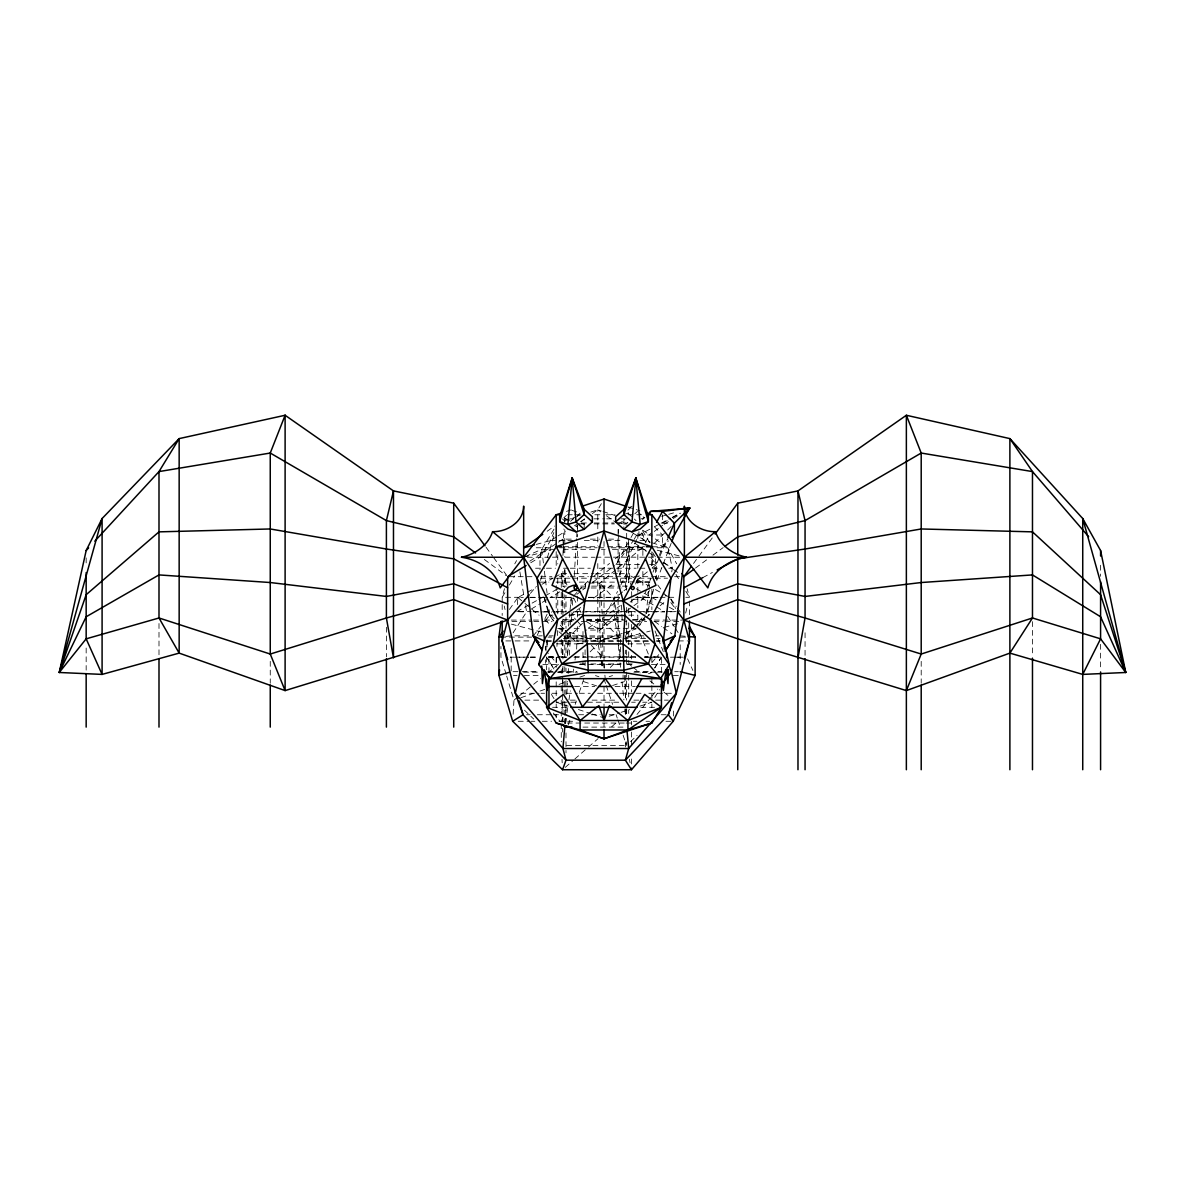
<?xml version="1.0" encoding="UTF-8"?>
<svg xmlns="http://www.w3.org/2000/svg" width="1185" height="1185" viewBox="0 0 1185 1185"><rect width="100%" height="100%" fill="white"/><g stroke="black" fill="none" stroke-linecap="round" stroke-linejoin="round"><path stroke-width="0.75" stroke-dasharray="5 3.75" d="M547.07 646.892L547.07 640.27M673.376 716.007L673.584 708.956M545.47 663.319L545.604 659.778M545.944 650.95L546.27 642.107M556.432 657.245L556.195 662.667L547.011 651.972M556.935 646.403L557.098 642.788M557.424 635.56L557.765 628.331L565.038 628.331M513.12 714.244L513.979 700.142L506.676 676.087M565.023 723.428L566.178 704.957M566.86 693.862L567.556 682.782M568.133 673.554L568.474 667.999M569.289 655.083L570.785 631.057M571.363 621.829L571.94 612.586M572.399 605.194L572.873 597.818M574.251 575.643L576.562 538.701M576.68 536.849L577.376 525.77M628.702 539.131L625.369 587.982L621.769 587.982M517.371 604.587L517.904 597.536L525.933 593.107M561.868 657.082L567.393 657.082L569.57 632.183M570.192 625.073L571.111 614.408L584.575 604.661M562.934 555.498L563.853 528.984M564.475 522.215L564.786 518.837L573.895 518.837M567.911 633.383L567.393 657.082M568.578 626.095L569.941 611.504M570.103 609.683L571.111 598.751L574.71 598.751M648.728 591.389L645.84 615.163L639.589 625.369L644.062 618.096M648.95 589.552L650.284 578.576M651.839 565.778L653.172 554.802M565.334 723.487L566.726 714.422M566.993 712.6L567.822 707.164M568.933 699.905L570.311 690.84M573.066 672.695L573.614 669.066M575.006 660.001L575.554 656.371M576.651 649.113L577.48 624.362M671.732 571.866L672.369 568.222L667.762 547.766L651.617 536.39M553.987 529.177L541.738 549.322L539.975 557.187L539.975 569.659M685.671 613.06L687.344 606.053M504.454 588.708L502.188 597.299L502.188 602.75M653.69 589.182L647.499 612.067L648.862 615.504M646.343 613.43L653.542 589.093M540.508 580.398L542.597 573.436M547.307 557.779L554.091 535.161M568.222 724.939L570.548 718.095M575.199 704.394L576.354 700.972M579.258 692.41L583.909 678.724M633.96 605.639L642.862 599.269L646.669 589.108M647.306 587.419L650.491 578.961M653.024 572.192L656.846 562.031M659.393 555.261L662.563 546.803L667.792 539.353M656.949 580.235L671.154 543.367M635.619 584.042L639.056 575.569M530.732 562.756L539.975 557.187L550.521 540.553L553.81 532.569M656.297 580.176L656.297 564.564L659.186 557.942M659.912 556.283L667.14 539.738M537.16 635.441L540.286 628.761M544.967 618.748L548.092 612.067L544.27 597.981M619.148 575.436L638.937 534.998L638.937 531.621M597.699 644.062L602.75 638.863L602.75 620.644L604.394 617.4M605.209 615.785L611.786 602.824M612.601 601.21L617.533 591.493M620.822 585.005L626.569 573.673L649.054 586.042M645.425 542.537L650.565 533.176M514.779 563.838L516.556 560.624M639.5 564.564L615.978 564.564L630.109 539.101M630.998 537.501L633.649 532.732M601.358 503.655L597.788 509.802L591.996 513.846M504.884 592.707L502.188 597.299L522.437 597.299M509.372 585.049L514.764 575.866M615.978 564.564L633.131 540.967M634.064 539.412L637.767 533.176M654.727 667.881L660.46 658.43M654.727 697.491L659.512 689.626M654.727 668.014L661.423 657.319M513.12 632.834L526.599 611.904L524.466 599.166M509.417 609.46L517.904 597.536L523.296 597.536M693.536 563.453L697.846 557.572M698.928 556.106L714.022 535.516M632.775 599.269L642.862 599.269L649.573 590.589M533.235 635.915L540.938 626.228M545.352 620.703L549.751 615.163L549.085 609.668M637.012 714.437L650.802 697.521M651.957 696.113L657.69 689.063M530.391 593.374L536.39 586.353M651.854 662.667L658.741 654.638M573.51 596.129L577.095 592.219M578.295 590.915L588.308 580.768M612.971 615.711L599.817 630.064L600.528 640.922M626.672 634.449L645.04 614.704M582.546 623.236L567.393 638.863L563.897 637.945M590.13 651.868L596.44 645.366M610.319 667.496L616.63 660.978M617.903 659.689L620.422 657.082L620.422 646.151M642.492 519.637L644.847 517.282M654.298 531.443L662.682 525.251M652.446 546.803L662.563 546.803L668.473 540.893M654.653 542.923L666.355 531.295M667.659 530.006L671.554 526.125M605.417 611.904L614.541 602.884M615.844 601.595L619.755 597.729M630.509 741.692L637.071 735.396M566.46 515.327L563.764 517.83L568.711 519.504M570.563 521.326L573.259 518.823M577.406 515.623L580.117 513.12M579.08 523.829L576.014 526.658L575.999 521.489M581.124 521.933L584.19 519.104L584.19 529.354M627.932 510.128L630.657 507.669M634.79 513.846L637.515 511.387M565.289 767.347L573.496 760.178M574.858 758.978L587.138 748.224M588.501 747.024L598.069 738.655M611.727 726.701L615.815 723.117M589.063 583.079L599.817 583.079L642.862 547.203L646.225 551.543M626.08 634.138L634.567 627.058M635.975 625.873L644.462 618.792M645.884 617.607L650.121 614.067M660.015 605.802L665.674 601.076M593.981 576.147L609.579 563.408M615.237 558.772L629.428 547.203L642.862 547.203L642.862 557.617M620.422 644.329L620.422 638.863L614.171 598.751L622.599 591.908M624.006 590.767L626.806 588.486M636.641 580.517L650.683 569.111M652.091 567.971L656.297 564.564L650.698 557.335M518.2 696.736L513.979 700.142L519.178 698.32M519.608 695.61L532.258 685.404M533.665 684.278L540.686 678.605M547.722 672.947L558.965 663.881M615.622 613.282L621.429 608.809M630.153 602.084L637.411 596.485M576.902 594.337L581.242 591.034M582.694 589.923L585.583 587.716M592.826 582.205L614.541 565.66M695.491 568.074L707.149 559.453M712.97 555.143L723.176 547.603M593.552 598.158L614.482 582.99M617.637 617.326L599.817 630.064L585.464 630.064M626.539 610.956L632.464 606.705M547.189 531.236L554.521 526.066M588.501 627.946L603.654 617.326M609.712 613.075L620.333 605.639M584.738 518.882L574.488 525.77M529.799 561.201L556.906 543.145M558.416 542.152L562.934 539.131L573.895 539.131M664.178 524.303L671.702 519.519M673.198 518.556L679.227 514.734M536.227 544.404L550.521 540.553L556.52 536.864M558.017 535.931L565.497 531.31M531.324 609.031L540.79 603.298M542.36 602.335L548.67 598.514M559.705 591.819L550.24 597.551L572.236 597.536M618.096 523.918L625.25 519.682M662.563 514.749L662.563 523.178L670.562 518.719M672.162 517.83L680.16 513.386M516.823 611.638L537.323 600.202M538.908 599.329L543.634 596.692M545.218 595.803L556.254 589.656M527.532 592.233L535.561 587.804M541.989 584.279L553.232 578.087M554.832 577.199L561.26 573.673L566.697 573.673M702.853 577.584L712.378 572.474M646.032 542.078L638.937 534.998L653.231 527.414M654.816 526.57L659.586 524.037M661.171 523.192L670.695 518.141M672.28 517.297L680.22 513.09M525.31 556.535L541.738 549.322L554.195 549.322M628.746 507.61L632.02 506.439M520.911 697.713L533.057 693.477M539.99 691.048L545.189 689.24M559.068 684.382L567.733 681.36M579.88 677.124L585.079 675.302M623.858 514.512L631.235 511.994M623.843 524.274L627.932 522.881L623.843 519.104L623.843 529.354M640.981 518.941L644.27 517.83L638.878 512.824M566.445 511.402L573.273 509.15M564.727 520.689L578.65 516.112M590.826 512.098L597.788 509.802L601.269 510.957M585.612 637.486L597.788 641.5L622.155 633.486M623.902 632.908L636.093 628.909M609.149 676.724L612.556 675.598M612.556 685.523L624.525 681.582M648.432 673.717L651.854 672.591L642.655 672.591M609.149 716.258L619.399 712.896M621.103 712.333L629.65 709.519M639.9 706.142L651.854 702.216L642.655 702.216M577.613 515.816L580.902 514.823M661.719 516.393L666.977 514.823M668.725 514.305L673.984 512.735M627.413 637.026L639.663 633.797M646.654 631.96L650.15 631.042M664.148 627.369L679.879 623.236M523.666 557.246L550.803 550.195M505.936 636.389L511.179 635.827M565.23 630.509L577.48 643.677L584.249 642.951M670.103 611.786L675.435 611.667M528.629 657.142L510.172 657.171L517.386 657.186M530.48 657.142L537.857 657.127M548.936 657.112L560.016 657.097M567.23 514.764L572.74 514.764M574.592 514.764L580.102 514.764M594.826 514.764L602.187 514.764M605.861 514.764L615.059 514.764M627.932 514.764L644.492 514.764M593.907 518.837L604.839 518.837M606.661 518.837L613.934 518.837M621.221 518.837L626.672 518.837M581.42 522.97L586.871 522.97M594.159 522.97L614.171 522.97M621.444 522.97L626.909 522.97M662.563 523.178L671.006 523.178M579.332 523.918L586.708 523.918M594.1 523.918L614.408 523.918M638.937 534.998L662.563 534.998L662.563 546.803M590.337 539.131L599.477 539.131M608.601 539.131L617.74 539.131M550.521 540.553L557.394 540.553M559.113 540.553L572.859 540.553M584.309 540.553L599.817 540.553M606.157 540.553L622.717 540.553M639.9 540.553L645.055 540.553L650.298 542.212M563.542 546.729L600.336 546.729M607.698 546.729L644.492 546.729M536.242 547.766L552.373 547.766M559.513 547.766L597.181 547.766M598.825 547.766L605.861 547.766M611.075 547.766L644.462 547.766M657.008 547.766L667.762 547.766L676.694 563.838M563.216 549.322L597.788 549.322M601.432 549.322L605.076 549.322M612.349 549.322L644.951 549.322M527.281 557.246L550.773 557.246M552.477 557.187L557.839 557.187M564.978 557.187L594.826 557.246M595.951 557.187L655.601 557.187L655.601 578.576M657.275 557.246L680.768 557.246M649.573 564.564L656.297 564.564M535.546 568.222L544.596 568.222M546.404 568.222L555.439 568.222M568.459 568.222L562.934 568.222L562.934 591.848M570.296 568.222L590.323 568.222M599.106 568.222L636.197 568.222M639.811 568.222L645.232 568.222M652.476 568.222L661.511 568.222M668.755 568.222L672.369 568.222L663.333 562.208M573.955 573.673L593.907 573.673M595.729 573.673L617.504 573.673M619.311 573.673L626.569 573.673L630.864 584.575M509.476 576.695L533.443 576.695M540.819 576.695L551.884 576.695M559.261 576.695L568.43 576.695M570.252 576.695L588.456 576.695M590.278 576.695L613.934 576.695M615.756 576.695L632.212 576.695M634.049 576.695L667.244 576.695M674.62 576.695L680.146 576.695M540.538 578.191L552.714 578.191M556.195 578.191L570.903 578.191M572.74 578.191L587.464 578.191M594.826 578.191L631.62 578.191M638.967 578.191L651.854 578.191M655.335 578.191L667.51 578.191M621.029 581.909L634.464 581.909M636.138 581.909L651.261 581.909M539.975 582.131L548.907 582.131M556.061 582.131L572.133 582.131M579.332 582.131L590.411 582.131M592.248 582.131L614.408 582.131M619.888 582.131L628.82 582.131M635.96 582.131L652.031 582.131M567.008 585.005L561.26 573.673L562.564 586.131L566.193 586.131M580.694 586.131L589.774 586.131M591.582 586.131L620.599 586.131M622.406 586.131L627.857 586.131M580.398 587.982L589.389 587.982M591.197 587.982L619.977 587.982M529.799 597.299L540.834 597.299M542.686 597.299L548.196 597.299M550.047 597.299L572.059 597.299M588.515 597.299L619.577 597.299M636.064 597.299L658.164 597.299M660.001 597.299L676.561 597.299M685.774 597.299L689.448 597.299L687.107 588.708M530.48 597.536L543.056 597.536M588.456 597.536L619.222 597.536M635.604 597.536L657.275 597.536M518.63 611.638L531.265 611.638M533.072 611.638L542.093 611.638M543.9 611.638L554.728 611.638M556.298 611.638L566.134 611.638M575.036 611.638L580.383 611.638M585.731 611.638L637.752 611.638M639.322 611.638L651.957 611.638M653.75 611.638L664.578 611.638M666.385 611.638L675.42 611.638M533.857 611.904L551.766 612.067M553.602 612.067L566 611.904L566 595.344M573.259 611.904L635.752 611.904M643.825 612.067L650.269 611.904M652.076 611.904L664.77 611.904L639.559 596.603M583.672 614.408L571.111 614.408L575.895 619.622M544.611 597.773L549.751 615.163L552.951 615.163M568.682 615.163L579.598 615.163M628.731 615.163L637.826 615.163L637.826 626.687M563.156 619.725L574.029 619.725M586.723 619.725L623.147 619.725M632.701 619.725L645.025 619.725M511.327 620.081L531.606 620.081M533.443 620.081L542.671 620.081M544.508 620.081L553.721 620.081M573.895 620.081L564.786 620.081L564.786 627.265M586.634 620.081L624.865 620.081M632.212 620.081L645.114 620.081M654.327 620.081L683.834 620.081M586.842 620.644L602.75 620.644L620.422 638.863L590.382 638.863M511.905 621.399L532.006 621.399M533.842 621.399L552.121 621.399M572.148 621.399L561.26 621.399L561.26 632.138M581.213 621.399L626.569 621.399M635.708 621.399L646.669 621.399M653.987 621.399L663.126 621.399M664.948 621.399L681.405 621.399M574.133 628.331L581.42 628.331M588.693 628.331L621.444 628.331M623.266 628.331L636.004 628.331M514.838 635.827L529.458 635.827M538.523 635.915L542.256 635.827M549.129 635.915L553.217 635.827M563.542 635.915L624.258 635.915M643.648 635.827L625.369 635.827L625.369 642.996M655.379 635.915L658.919 635.915M500.751 637.13L531.65 637.13M548.018 637.13L551.662 637.13M564.386 637.13L587.953 637.13M589.774 637.13L624.228 637.13M626.035 637.13L644.21 637.13M680.575 637.13L686.026 637.13M563.364 638.611L583.109 638.611M586.634 638.611L621.399 638.611M623.147 638.611L646.462 638.611M656.771 638.611L660.045 638.611M583.301 638.863L567.393 638.863L564.578 636.493M505.862 640.922L513.224 640.922M515.075 640.922L531.635 640.922M546.359 640.922L551.884 640.922M559.246 640.922L588.515 640.922M590.337 640.922L648.95 640.922M656.312 640.922L660.001 640.922M678.413 640.922L687.611 640.922M546.344 641.129L551.262 641.129M556.195 641.129L651.854 641.129M656.771 641.129L660.045 641.129M577.48 643.677L583.02 643.677M556.609 643.855L582.99 643.855L582.99 631.472M627.813 643.855L649.513 643.855M548.211 656.86L556.195 656.86L556.195 667.348M558.031 656.86L565.393 656.86M574.592 656.86L585.627 656.86M587.464 656.86L635.708 656.86M644.67 656.86L648.269 656.86M653.439 656.86L661.423 656.86M519.223 657.186L528.362 657.186M530.184 657.186L537.501 657.186M548.462 657.186L559.424 657.186M561.26 657.186L566.697 657.186M573.955 657.186L622.94 657.186M626.569 657.186L635.708 657.186M644.847 657.186L652.15 657.186M653.987 657.186L661.289 657.186M670.429 657.186L675.909 657.186M677.746 657.186L683.227 657.186L673.954 657.171M580.058 663.941L587.316 663.941M590.885 663.941L621.281 663.941M627.191 663.941L632.509 663.941M542.849 664.622L558.416 664.622M579.48 664.622L586.486 664.622M588.249 664.622L621.547 664.622M626.806 664.622L632.079 664.622M651.365 664.622L665.644 664.622M513.016 671.688L520.319 671.688M522.155 671.688L538.597 671.688M547.737 671.688L556.876 671.688M558.698 671.688L576.799 671.688M634.508 671.688L650.95 671.688M658.267 671.688L661.926 671.688M674.709 671.688L678.368 671.688M523.577 672.147L539.693 672.147M548.655 672.147L555.824 672.147M557.617 672.147L577.525 672.147M633.842 672.147L655.349 672.147M657.142 672.147L662.519 672.147M558.031 672.591L569.067 672.591M513.475 675.391L517.104 675.391M524.377 675.391L538.923 675.391M673.302 675.391L678.753 675.391M574.592 686.485L594.826 686.485M615.059 686.485L635.293 686.485M520.808 693.269L539.116 693.269M540.952 693.269L544.611 693.269M551.943 693.269L559.261 693.269M566.578 693.269L577.539 693.269M579.376 693.269L590.337 693.269M597.64 693.269L617.74 693.269M619.577 693.269L634.197 693.269M636.034 693.269L641.529 693.269M648.847 693.269L676.324 693.269M524.896 700.142L539.442 700.142M570.326 700.142L575.777 700.142M592.1 700.142L617.504 700.142M633.842 700.142L642.937 700.142M655.66 700.142L668.384 700.142M556.195 681.849L556.195 702.216L569.067 702.216M570.903 702.216L578.265 702.216M587.464 702.216L620.57 702.216M631.62 702.216L635.293 702.216M552.58 707.297L569.067 707.297M640.818 707.297L655.038 707.297M526.614 714.748L530.199 714.748M537.353 714.748L551.677 714.748M553.469 714.748L558.846 714.748M578.606 714.748L583.998 714.748M591.197 714.748L600.188 714.748M609.179 714.748L616.378 714.748M661.186 714.748L666.548 714.748M518.23 721.28L529.31 721.28M531.161 721.28L534.85 721.28M542.241 721.28L551.484 721.28M558.876 721.28L573.451 721.28M633.294 721.28L636.923 721.28M646.003 721.28L649.632 721.28M665.955 721.28L673.213 721.28M567.23 723.043L624.258 723.043M626.095 723.043L631.62 723.043M582.99 727.116L624.865 727.116M566.697 745.469L626.569 745.469L626.569 741.84M635.19 657.097L620.422 657.082L618.348 642.862M644.418 657.112L648.121 657.127M649.958 657.127L661.037 657.142M518.452 611.682L526.599 611.904M680.19 635.827L685.167 636.256M657.231 550.195L679.286 555.928M511.431 624.154L541.16 631.96M617.311 522.378L628.761 525.696M652.046 542.774L667.762 547.766M627.932 506.899L639.9 510.839M603.017 511.52L615.193 515.534M557.765 628.331L562.979 630.05M569.941 632.346L583.864 636.923M595.477 675.598L598.899 676.724M583.524 681.582L597.181 686.085M556.195 702.216L568.148 706.142M578.399 709.519L590.352 713.459M592.056 714.007L604.024 717.947M571.851 510.305L576.814 511.994M581.465 523.34L584.19 524.274M564.786 518.837L571.14 521.385M562.564 586.131L564.86 587.375M655.468 589.582L663.496 593.996M665.096 594.885L669.925 597.536M636.212 588.767L642.522 592.293M644.092 593.167L667.762 606.365M669.332 607.238L675.643 610.764M633.071 533.161L645.055 540.553L641.115 530.969M586.545 621.577L599.817 630.064L599.817 614.408M634.73 543.145L646.773 551.173M648.284 552.18L654.298 556.18M663.037 562.312L671.954 568.474M673.435 569.511L679.375 573.614M600.691 511.831L597.788 509.802L597.788 530.006M606.498 515.86L616.644 522.911M642.818 530.199L650.15 535.368M654.52 621.384L661.778 626.584M663.215 627.62L671.91 633.842M484.324 559.453L506.173 575.614M628.865 663.881L631.664 666.148M633.071 667.274L640.107 672.947M649.943 680.871L654.164 684.278M664 692.203L669.629 696.736M517.904 597.536L523.563 602.261M524.97 603.432L530.628 608.157M532.05 609.342L539.116 615.237M544.774 619.962L550.433 624.688M558.92 631.768L563.156 635.323M562.401 518.911L565.126 521.37M627.932 513.12L636.034 520.615M524.481 710.215L533.68 719.028M654.298 526.718L662.563 534.998M591.389 645.366L602.75 657.082L602.75 642.507M554.21 618.659L548.092 612.067L553.365 620.94M560.342 625.236L564.016 629.191M599.817 598.751L599.817 583.079L614.171 598.751M577.095 620.94L581.879 626.154M553.306 713.029L560.194 721.487M657.779 585.049L662.119 590.885M663.2 592.352L666.459 596.736M670.799 602.572L675.154 608.409M486.072 547.277L492.545 556.106M493.612 557.572L506.558 575.214M670.977 599.017L676.279 606.483M677.346 607.979L680.516 612.452M667.673 616.393L674.413 626.85M675.376 628.346L678.264 632.834M652.728 552.654L655.601 557.187M546.626 657.319L554.269 669.54L547.574 658.43M642.537 530.717L650.076 543.115M549.751 615.163L553.306 621.014M551.41 694.351L554.269 699.061M675.968 574.34L678.664 578.932M685.848 591.182L689.448 597.299M670.725 599.106L675.598 608.497M573.57 597.966L576.043 602.824M579.332 609.297L580.961 612.541M687.626 658.845L692.87 670.429M639.826 633.234L648.506 654.49M655.038 630.953L663.259 651.557M603.906 678.724L605.654 683.864M606.231 685.567L612.63 704.394M616.111 714.673L617.267 718.095M617.859 719.799L620.185 726.642M623.088 735.204L626.569 745.469M506.158 674.369L500.944 657.186L500.944 646.447M504.232 606.053L505.047 609.549M629.368 759.333L630.079 762.799M598.381 645.01L600.751 659.067M601.062 660.83L602.247 667.866M519.874 571.866L524.155 597.344M614.171 614.408L618.081 641.085M541.738 549.322L543.53 563.942M544.419 571.259L547.085 593.211M545.352 646.373L545.767 649.869M618.289 645.484L620.525 667.259M622.021 681.76L623.888 699.905M624.821 708.971L625.562 716.229M604.024 664.622L604.32 668.133M604.898 675.154L605.194 678.649M599.817 583.079L602.75 620.644M600.647 642.729L601.699 659.023M601.817 660.83L602.276 668.059M562.934 539.131L563.956 555.424M564.86 569.896L565.897 586.175M562.001 759.333L562.194 762.799M618.333 529.473L618.496 533.161M618.57 535.013L620.51 581.183M621.533 605.194L621.844 612.586M621.918 614.437L622.155 619.977M624.495 675.391L625.591 701.253M625.902 708.645L626.213 716.036M631.62 591.656L631.753 597.181M631.798 599.017L631.901 602.706M547.07 639.722L547.07 646.625M1100.584 565.26L1100.584 576.295M1100.584 644.344L1100.584 670.103M1032.476 621.621L1032.476 656.312M921.204 661.349L921.204 683.271M805.059 632.775L805.059 656.816M689.448 600.928L689.448 615.474M680.19 644.788L680.19 664.518M661.423 658.401L661.423 673.287M651.854 551.706L651.854 568.933M651.854 589.3L651.854 609.668M651.854 656.86L651.854 665.6M651.854 678.146L651.854 683.701M651.854 685.552L651.854 698.513M651.854 703.949L651.854 707.415M642.862 571.496L642.862 588.856M642.862 595.788L642.862 599.269M637.826 533.517L637.826 538.775M637.826 545.811L637.826 569.437M637.826 578.576L637.826 595.048M637.826 596.87L637.826 607.846M631.472 611.638L631.472 617.104M631.472 624.391L631.472 648.062M631.472 655.349L631.472 658.993M631.472 680.901L631.472 691.907M631.472 721.28L631.472 724.879M631.472 732.049L631.472 746.417M631.472 758.978L631.472 769.732M629.428 547.203L629.428 581.909M628.702 542.774L628.702 582.753M628.702 608.201L628.702 615.474M628.702 622.747L628.702 644.536M628.702 651.75L628.702 662.578M628.702 675.213L628.702 696.958M628.702 709.845L628.702 713.533M626.672 533.294L626.569 590.189M626.672 607.431L626.672 612.852M626.672 620.081L626.672 643.425M626.569 650.032L626.672 666.77M626.672 672.147L626.569 700.142M626.672 708.793L626.672 716.125M625.369 650.165L625.369 653.75M625.369 675.287L625.369 700.394M625.369 709.356L625.369 714.748M625.369 742.003L625.369 747.454M623.073 674.976L623.073 678.649M618.096 529.473L618.096 536.864M618.096 540.553L618.096 573.229M618.096 594.455L618.096 597.981M618.096 599.743L618.096 643.677M614.171 602.232L614.171 612.675M604.024 541.486L604.024 667.91M604.024 686.485L604.024 705.712M604.024 723.043L604.024 726.627M602.75 660.726L602.75 668.014M599.817 602.232L599.817 612.675M597.788 537.027L597.788 545.811M597.788 563.542L597.788 615.163M597.788 618.452L597.788 641.5M585.079 638.863L585.079 642.507M585.079 649.795L585.079 657.082M585.079 660.726L585.079 666.192M582.99 652.505L582.99 664.622M577.48 525.77L577.48 536.864M577.48 542.404L577.48 580.354M577.48 596.218L577.48 603.269M577.48 612.067L577.48 617.341M571.111 598.751L571.111 607.446M566 617.429L566 628.465M566 630.301L566 655.557M566 668.103L566 671.688M566 680.664L566 687.833M566 689.626L566 695.017M566 705.771L566 712.94M566 718.377L566 722.006M566 732.923L566 752.905M564.786 529.68L564.786 544.137M564.786 547.766L564.786 556.802M564.786 569.452L564.786 585.731M564.786 594.766L564.786 611.045M564.786 636.241L564.786 657.793M564.786 666.77L564.786 672.147M564.786 681.316L564.786 694.143M564.786 701.461L564.786 723.457M562.934 593.67L562.934 617.296M562.934 619.118L562.934 630.02M562.934 640.922L562.934 658.978M562.934 666.192L562.934 673.421M562.934 680.634L562.934 687.848M562.934 689.655L562.934 693.269M562.934 700.631L562.934 715.37M562.934 717.206L562.934 722.746M562.564 591.596L562.564 611.638M562.564 620.747L562.564 631.679M562.564 640.774L562.564 657.171M562.564 668.103L562.564 673.569M562.564 677.227L562.564 710.274M562.564 717.621L562.564 721.28M562.564 728.449L562.564 732.034M561.26 573.673L561.26 590.189M561.26 592.026L561.26 614.052M561.26 639.293L561.26 655.394M561.26 669.718L561.26 673.287M561.26 685.819L561.26 692.973M561.26 700.142L561.26 709.208M561.26 711.015L561.26 721.902M561.26 723.709L561.26 741.84M557.765 554.802L557.765 563.942M557.765 578.576L557.765 589.552M557.765 591.389L557.765 615.163M556.195 551.706L556.195 568.222M556.195 585.597L556.195 610.305M556.195 703.949L556.195 707.415M556.195 714.288L556.195 717.829M548.966 658.949L548.966 676.635M546.626 656.86L546.626 669.821M511.179 648.373L511.179 671.688M502.188 604.572L502.188 615.474M386.399 627.221L386.399 656.816M270.254 661.349L270.254 683.271M158.997 623.517L158.997 656.816M86.164 557.898L86.164 565.26M86.164 648.032L86.164 670.103M585.464 583.079L585.434 586.664L585.464 583.079"/><path stroke-width="1.5" d="M663.319 643.174L663.319 639.722M668.503 669.525L667.984 683.612L666.074 669.792L663.363 690.47L661.319 677.539M562.49 724.302L564.786 727.116L562.934 748.52L566 760.178L562.564 769.732L631.472 769.732L673.213 721.28L695.121 675.391L695.121 637.13L689.344 626.11M592.352 521.904L584.19 514.512L572.207 478.029L567.867 524.437L576.029 531.828L584.19 529.354L592.352 521.904L592.352 516.749L584.19 509.357L572.207 478.029L559.675 516.453L559.675 521.637L567.852 529.028L576.029 531.828M499.537 669.925L498.929 675.391L512.69 721.28L562.564 769.732M715.473 531.68C700.957 532.08 684.56 521.844 684.382 506.113L684.382 557.246L674.813 635.915L663.333 641.129L670.991 578.191L684.382 557.246L715.473 531.68C719.902 545.278 732.982 554.373 746.565 557.246C729.56 559.631 712.555 570.681 707.83 587.879L651.854 514.764L646.729 513.09M667.274 674.843L667.91 669.555M500.944 621.399L498.929 637.13L498.929 675.391L509.432 672.221M635.353 481.584L635.827 478.029L648.358 516.453L648.358 521.637L640.196 529.028L632.005 531.828L623.843 529.354L615.682 521.904L615.682 516.749L623.858 509.357L635.827 478.029L648.358 521.637L640.181 524.437L632.005 531.828M571.437 483.48L572.207 478.029L576.029 521.963L584.19 529.354M549.07 677.539L547.026 690.47L544.315 669.792L542.404 683.612L541.752 666.014M797.979 657.882L805.059 617.977L805.059 520.6L797.979 490.916L906.362 415.268L1009.887 438.613L1082.735 518.541L1100.584 550.536L1125.75 672.487L1082.735 674.398L1009.887 653.113L906.362 690.588L737.751 638.833L683.834 620.081L677.316 611.327M484.991 545.811L453.722 503.166L393.479 490.916L285.111 415.268L179.157 438.613L102.088 518.541L86.164 550.536L59.25 672.487L102.088 674.398L179.157 653.113L285.111 690.588L453.722 638.833L507.639 620.081L529.191 594.781M581.805 506.336L604.024 499.033L604.024 530.999L623.147 600.854L650.313 619.725L663.319 638.611L669.258 664.622L660.637 678.649L549.751 678.649L538.79 664.622L544.715 638.611L557.735 619.725L584.901 600.854L623.147 600.854L656.001 585.286L645.455 558.772M669.258 664.622L654.935 643.855L650.313 619.725L670.991 578.191L651.854 546.729L604.024 530.999L584.901 600.854L582.99 615.533L587.316 643.885L588.278 672.547L549.751 678.649L547.707 675.332M671.658 702.69L668.34 714.748L625.369 760.178L566 760.178L523.029 714.748L515.312 693.269L502.188 640.922L502.188 620.925M572.207 478.029L559.675 521.637L567.867 524.437L576.029 521.963L584.19 514.512L584.19 509.357M684.308 658.016L689.448 640.922L689.448 620.925M588.278 672.547L624.036 672.547L660.637 678.649L648.476 663.941L654.935 643.855L625.058 615.533L623.147 600.854L651.854 546.729L651.854 514.764L648.165 514.764M661.423 678.413L661.423 707.297L651.854 723.043L604.024 738.773L580.102 729.975L580.102 720.539L598.914 705.638L604.024 720.539L609.431 705.638L627.932 720.539L627.932 729.975L604.024 738.773L556.195 723.043L546.626 707.297L546.626 679.079M541.841 649.676L533.235 635.915L523.666 557.246L523.666 506.113C523.489 521.844 507.076 532.08 492.575 531.68C488.146 545.278 475.067 554.373 461.483 557.246C478.473 559.631 495.478 570.681 500.218 587.879L556.195 514.764L561.32 513.09M671.791 541.693L674.383 534.998L689.744 508.039L650.758 511.372L647.217 514.912M562.579 558.772L552.047 585.286L584.901 600.854L556.195 546.729L556.195 514.764L559.868 514.764M906.362 690.588L921.204 654.046L921.204 453.04L906.362 415.268L906.362 769.732M667.866 538.079L674.383 523.178L689.744 508.039L662.563 511.372L650.758 511.372L648.906 514.483M535.605 638.774L519.993 672.147L515.312 693.269L562.934 748.52L628.702 748.52L676.324 693.269L689.448 640.922L683.834 620.081L683.834 576.695L682.042 573.481M1082.735 674.398L1100.584 638.833L1100.584 581.805M564.801 591.33L568.43 587.197L572.859 585.464A15.005 13.154 34.5 0 1 576.636 585.286M656.564 522.274L662.563 511.372L674.383 523.178L674.383 534.998L672.014 537.353M641.855 678.649L626.347 706.867L605.194 678.649L582.457 706.867L568.667 678.649M604.024 530.999L556.195 546.729L537.057 578.191L544.715 641.129L533.235 635.915L541.841 649.38M665.244 651.202L674.813 635.915L670.221 641.278M665.244 650.876L674.813 635.915M580.102 720.539L563.364 694.395L546.626 707.297L580.102 720.539L627.932 720.539L644.67 694.395L661.423 707.297L627.932 729.975L580.102 729.975L556.195 723.043M1009.887 653.113L1032.476 617.977L1032.476 471.586L1009.887 438.613L1009.887 769.732M538.79 664.622L553.099 643.855L582.99 615.533L625.058 615.533L623.073 643.885L624.036 672.547M503.136 631.131L498.929 637.13L502.425 636.76M685.567 513.994L689.744 508.039L686.248 509.076M691.373 566.4L683.834 576.695L694.04 569.141M715.103 534.05L737.751 503.166L797.979 490.916L797.979 769.732M661.141 684.841L671.48 672.147L683.834 620.081L737.751 599.58L805.059 617.977L921.204 654.046L1032.476 617.977L1100.584 638.833L1125.75 672.487L1082.735 518.541L1082.735 769.732M549.751 678.649L561.912 663.941L587.316 643.885L623.073 643.885L648.476 663.941L624.036 670.192L588.278 670.192L561.912 663.941L553.099 643.855L557.735 619.725L537.057 578.191L523.666 557.246L492.575 531.68M86.164 550.536L88.638 547.87M94.8 541.175L158.997 471.586L179.157 438.613L179.157 653.113L158.997 617.977L158.997 471.586L270.254 453.04L386.399 520.6L453.722 536.82L475.585 552.98M568.474 593.063L573.496 590.426A11.82 10.087 42.1 0 1 579.835 591.315M615.682 521.904L623.858 514.512L635.827 478.029L636.345 481.673M623.843 529.354L632.02 521.963L635.827 478.029L640.181 524.437L632.02 521.963L623.858 514.512L623.858 509.357M724.627 546.522L737.751 536.82L805.059 520.6L921.204 453.04L1032.476 471.586L1088.63 536.687M542.774 534.331L523.711 547.766L534.435 544.878M512.69 721.28L523.029 714.748L519.237 700.972M507.639 576.695L526.11 565.541M683.834 587.804L702.853 577.584M717.132 569.911L737.751 558.831M627.932 720.539L661.423 707.297M683.834 603.95L737.751 583.805L805.059 596.44L921.204 582.531L1032.476 574.918L1100.584 616.763L1125.75 672.487L1100.584 594.692L1032.476 531.858L921.204 528.969L805.059 549.025L739.558 558.565M627.932 729.975L651.854 723.043M561.912 663.941L588.278 660.756L624.036 660.756L648.476 663.941M556.195 546.729L561.705 546.729M646.329 546.729L651.854 546.729M461.483 557.246L523.666 557.246M684.382 557.246L746.565 557.246M546.626 686.485L572.74 686.485M598.499 686.485L611.386 686.485M637.13 686.485L661.423 686.485M570.903 707.297L637.13 707.297M564.786 727.116L572.074 727.116M688.485 636.552L695.121 637.13L688.796 628.139M680.19 671.688L695.121 675.391M604.024 499.033L626.228 506.336M507.639 603.95L453.722 583.805L386.399 596.44L270.254 582.531L158.997 574.918L86.164 616.763L59.25 672.487L86.164 638.833L158.997 617.977L270.254 654.046L386.399 617.977L453.722 599.58L507.639 620.081L519.993 672.147L546.404 704.571M507.639 587.804L453.722 558.831L386.399 549.025L270.254 528.969L158.997 531.858L86.164 594.692L59.25 672.487L102.088 518.541L102.088 674.398L86.164 638.833L86.164 572.607M533.235 635.915L538.968 642.611M673.213 721.28L668.34 714.748L676.324 693.269L671.48 672.147L668.74 665.289M631.472 769.732L625.369 760.178L628.702 748.52L627.013 730.686M545.218 671.273L547.026 674.221M507.684 659.734L502.188 640.922L507.639 620.081L507.639 578.28M664.192 643.885L664.385 649.173M666.518 652.609L666.696 657.749M663.319 638.611L663.333 641.129M1100.584 550.536L1100.584 556.061M1100.584 671.939L1100.584 769.732M1032.476 658.134L1032.476 769.732M921.204 685.108L921.204 769.732M805.059 658.667L805.059 769.732M737.751 503.166L737.751 555.158M737.751 558.165L737.751 769.732M604.024 707.297L604.024 720.539M604.024 729.975L604.024 738.773M548.966 676.768L548.966 707.297M453.722 503.166L453.722 727.116M386.399 658.667L386.399 727.116M270.254 685.108L270.254 727.116M158.997 658.667L158.997 727.116M86.164 673.776L86.164 727.116M393.479 490.916L386.399 520.6L386.399 617.977L393.479 657.882L393.479 490.916M285.111 415.268L270.254 453.04L270.254 654.046L285.111 690.588L285.111 415.268M574.399 586.649L574.192 586.975A1.496 1.348 68.5 0 0 574.34 588.515L574.932 589.063A1.703 1.54 68.5 0 0 576.428 589.004L576.917 588.427A1.496 1.348 68.5 0 0 576.769 586.886L576.177 586.338A1.703 1.54 68.5 0 0 574.681 586.397L574.399 586.649M631.635 587.064L631.412 587.404A1.496 1.348 -68.5 0 0 631.324 588.575L632.064 589.434A1.718 1.54 -68.5 0 0 633.205 589.449L634.079 588.634A1.496 1.348 -68.5 0 0 634.168 587.464L633.427 586.605A1.718 1.54 -68.5 0 0 632.286 586.59L631.635 587.064"/></g></svg>
